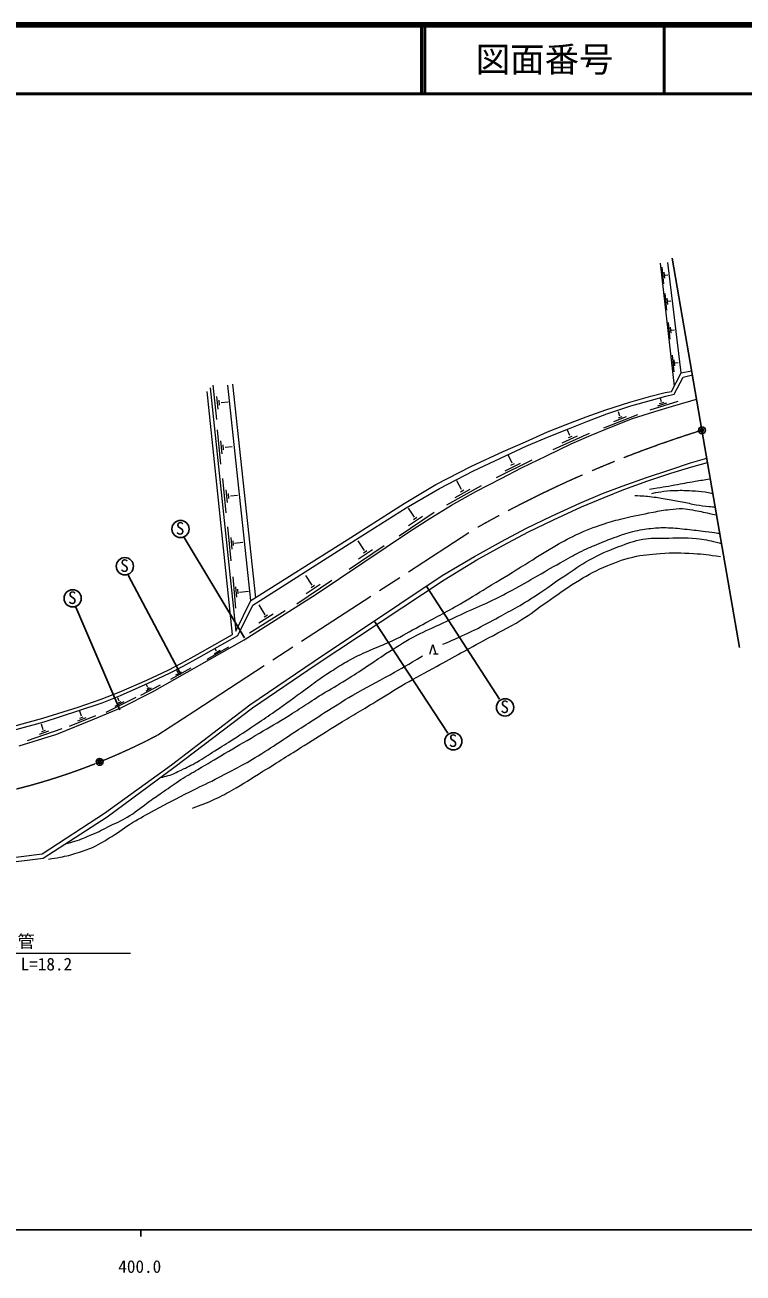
# Model space of a CAD drawing. Units: millimetres, scale not verified. Extents: x 40000 to 680000, y 20000 to 380000.
# Drawn here: x 451178 to 555430, y 198715 to 380000 of the extents above; entities that cross this region are included whole.
import ezdxf
from ezdxf.enums import TextEntityAlignment as Align

# ---------------------------------------------------------------- set-up
doc = ezdxf.new("R2010")
doc.units = ezdxf.units.MM
doc.header["$LTSCALE"] = 1000
doc.header["$PDMODE"] = 32
doc.header["$PDSIZE"] = 500
doc.linetypes.add('CHAIN', pattern=[18.5, 12, -1.5, 3.5, -1.5])
for name, color, linetype, lineweight in [('M-BGD', 7, 'Continuous', 13), ('M-BMK', 2, 'CHAIN', 13), ('M-BMK-SRVR', 3, 'Continuous', 25), ('M-STR-HTXT', 7, 'Continuous', 13), ('M-TTL', 2, 'Continuous', 140), ('M-TTL-BAND', 7, 'Continuous', 25), ('M-TTL-LINE', 7, 'Continuous', 50)]:
    doc.layers.add(name, color=color, linetype=linetype, lineweight=lineweight)
doc.layers.add('M-OTRS', color=6, linetype='Continuous')
doc.layers.add('M-TTL-TXT', color=7, linetype='Continuous')
doc.styles.add('ＭＳ ゴシック', font='')
doc.styles.get('ＭＳ ゴシック').set_extended_font_data('MS Gothic')

msp = doc.modelspace()

# ---------------------------------------------------------------- linework, layer by layer
at = {"layer": 'M-BGD'}
for p, q in [((543376, 345419), (545446, 327531)), ((543938, 342377), (543700, 344802)), ((546428, 329481), (544496, 345487)), ((544058, 343215), (543965, 344094)), ((544125, 343668), (544532, 343718)), ((544345, 338592), (544106, 341017)), ((544493, 339416), (544399, 340294)), ((544559, 339869), (544966, 339918)), ((544868, 334358), (544630, 336783)), ((544997, 335210), (544904, 336088)), ((545064, 335663), (545471, 335712)), ((545410, 329628), (545172, 332054)), ((545530, 330471), (545437, 331350)), ((545597, 330924), (546004, 330974)), ((545062, 326768), (546428, 329481)), ((545441, 326358), (546745, 328861)), ((546428, 329481), (547969, 329773)), ((546745, 328861), (548074, 329162)), ((481303, 291473), (477646, 326749)), ((478044, 327298), (481813, 291959)), ((479025, 322686), (478520, 327670)), ((483990, 296389), (480643, 327678)), ((481316, 327825), (484641, 296802)), ((542033, 326074), (544115, 326600)), ((544115, 326600), (545062, 326768)), ((544222, 326064), (545441, 326358)), ((478976, 326057), (479158, 324179)), ((479424, 324754), (479354, 325511)), ((479663, 325146), (480686, 325258)), ((535535, 324097), (539005, 325212)), ((535655, 323507), (539153, 324676)), ((539005, 325212), (542033, 326074)), ((539153, 324676), (542161, 325517)), ((541959, 324113), (545997, 325338)), ((542161, 325517), (544222, 326064)), ((542629, 323849), (545195, 324648)), ((543053, 324684), (544370, 325123)), ((543324, 325029), (543959, 325226)), ((543585, 325282), (543461, 325758)), ((545195, 324648), (547845, 325427)), ((547845, 325427), (548683, 325624)), ((529752, 321952), (532654, 323067)), ((532654, 323067), (535535, 324097)), ((532735, 322411), (535655, 323507)), ((535207, 321468), (540161, 323400)), ((536552, 321725), (539391, 322819)), ((538474, 323080), (536627, 322367)), ((537568, 323201), (537327, 323821)), ((537363, 322916), (537901, 323119)), ((539391, 322819), (542629, 323849)), ((479620, 316208), (479116, 321193)), ((523842, 319471), (527060, 320880)), ((527060, 320880), (529752, 321952)), ((527272, 320239), (530090, 321353)), ((530300, 320350), (529938, 321165)), ((530090, 321353), (532735, 322411)), ((533397, 320400), (536552, 321725)), ((479571, 319580), (479754, 317702)), ((520625, 318062), (523842, 319471)), ((524033, 318851), (527272, 320239)), ((526920, 317435), (530579, 319202)), ((527846, 318332), (533116, 320720)), ((531346, 320268), (529111, 319245)), ((530109, 320055), (530637, 320285)), ((530579, 319202), (533397, 320400)), ((480020, 318276), (479950, 319033)), ((480258, 318669), (481282, 318781)), ((516019, 315896), (520625, 318062)), ((516315, 315254), (520921, 317421)), ((520921, 317421), (524033, 318851)), ((521897, 316353), (521362, 317459)), ((523261, 315669), (526920, 317435)), ((510846, 313246), (516019, 315896)), ((519628, 314253), (524818, 316812)), ((520296, 314113), (523261, 315669)), ((523063, 316303), (520863, 315207)), ((521715, 316052), (522236, 316298)), ((544809, 315402), (547822, 316381)), ((544963, 314916), (548012, 315821)), ((547822, 316381), (550160, 317055)), ((548012, 315821), (550262, 316463)), ((480392, 309128), (479887, 314113)), ((511352, 312668), (516315, 315254)), ((514577, 312503), (513874, 313771)), ((516615, 312241), (520296, 314113)), ((537884, 313017), (541408, 314257)), ((538128, 312540), (541598, 313760)), ((541408, 314257), (544809, 315402)), ((541598, 313760), (544963, 314916)), ((480343, 312500), (480525, 310622)), ((480791, 311196), (480721, 311953)), ((506219, 310491), (510846, 313246)), ((506515, 309850), (511352, 312668)), ((512427, 310282), (517468, 313123)), ((513103, 310264), (516615, 312241)), ((515744, 312517), (513607, 311302)), ((514412, 312193), (514918, 312467)), ((531755, 310535), (535014, 311923)), ((535014, 311923), (537884, 313017)), ((535268, 311383), (538128, 312540)), ((481029, 311589), (482053, 311701)), ((497934, 305233), (506219, 310491)), ((509949, 308329), (513103, 310264)), ((527696, 308684), (531755, 310535)), ((531966, 309995), (535268, 311383)), ((498271, 304655), (506515, 309850)), ((505498, 305788), (510578, 309219)), ((508872, 308617), (506841, 307233)), ((507710, 308508), (506849, 309803)), ((507020, 306426), (509949, 308329)), ((507571, 308186), (508053, 308500)), ((523911, 306855), (527696, 308684)), ((527907, 308124), (531966, 309995)), ((481114, 302151), (480630, 307093)), ((493435, 297341), (507020, 306426)), ((520378, 304962), (523911, 306855)), ((524185, 306315), (527907, 308124)), ((481058, 305542), (481235, 303878)), ((481441, 304411), (481385, 305084)), ((481600, 304747), (482824, 304878)), ((483990, 296389), (497934, 305233)), ((484255, 295732), (498271, 304655)), ((500476, 303671), (499551, 305063)), ((516456, 302796), (520378, 304962)), ((520673, 304443), (524185, 306315)), ((498264, 300951), (503344, 304382)), ((501638, 303780), (499606, 302397)), ((500337, 303349), (500819, 303664)), ((511755, 300020), (516456, 302796)), ((516804, 302298), (520673, 304443)), ((512019, 299417), (516804, 302298)), ((481802, 295306), (481405, 299863)), ((490672, 295904), (495752, 299335)), ((492884, 298624), (491959, 300016)), ((493174, 287601), (511755, 300020)), ((493477, 287086), (512019, 299417)), ((481934, 296879), (481794, 298384)), ((482152, 297348), (482077, 298040)), ((482330, 297620), (483648, 297760)), ((482994, 290709), (493435, 297341)), ((494046, 298733), (492015, 297349)), ((492745, 298302), (493227, 298616)), ((481813, 291959), (483990, 296389)), ((482089, 291316), (484255, 295732)), ((486065, 294336), (485185, 295756)), ((483767, 291688), (488954, 294954)), ((487230, 294407), (485155, 293090)), ((485915, 294018), (486407, 294317)), ((469682, 283143), (482994, 290709)), ((476193, 288575), (481303, 291473)), ((476436, 288106), (482089, 291316)), ((473908, 287316), (476193, 288575)), ((477654, 287885), (480767, 289670)), ((478639, 288667), (479540, 289182)), ((478980, 289045), (478809, 289361)), ((509979, 288595), (510399, 289995)), ((510399, 289995), (510819, 288595)), ((511169, 288595), (510469, 288595)), ((471966, 286285), (473908, 287316)), ((472142, 285827), (474153, 286843)), ((472367, 284960), (475302, 286624)), ((474153, 286843), (476436, 288106)), ((483802, 281251), (493174, 287601)), ((484194, 280827), (493477, 287086)), ((464877, 283080), (468892, 284840)), ((468892, 284840), (471966, 286285)), ((469050, 284376), (472142, 285827)), ((473087, 285596), (473909, 286053)), ((473412, 285917), (473219, 286255)), ((462219, 282064), (464877, 283080)), ((465055, 282589), (469050, 284376)), ((465097, 280830), (469682, 283143)), ((468002, 282640), (470862, 284158)), ((468787, 283298), (469541, 283703)), ((469005, 283784), (468806, 284170)), ((468899, 283560), (469267, 283771)), ((458910, 280914), (462219, 282064)), ((458998, 280401), (462384, 281558)), ((462384, 281558), (465055, 282589)), ((462969, 280202), (467337, 282337)), ((464256, 281077), (465574, 281722)), ((464564, 281464), (465129, 281730)), ((464838, 281771), (464656, 282245)), ((472456, 272534), (483802, 281251)), ((449349, 278110), (453751, 279302)), ((453751, 279302), (458910, 280914)), ((453951, 278761), (458998, 280401)), ((455802, 277003), (461291, 279190)), ((457666, 278148), (461489, 279707)), ((458863, 278912), (460087, 279426)), ((459367, 279604), (459134, 280305)), ((459162, 279314), (459648, 279520)), ((461291, 279190), (465097, 280830)), ((472807, 272152), (484194, 280827)), ((449535, 277583), (453951, 278761)), ((451533, 276047), (456580, 277805)), ((453290, 276973), (454636, 277459)), ((453804, 277636), (453570, 278450)), ((454112, 277534), (453580, 277337)), ((450335, 275278), (455802, 277003)), ((462730, 265536), (472456, 272534)), ((463091, 264991), (472807, 272152)), ((453688, 259601), (462730, 265536)), ((453817, 258966), (463091, 264991)), ((444021, 258370), (453688, 259601)), ((443975, 257768), (453817, 258966))]:
    msp.add_line(p, q, dxfattribs=at)
at = {"layer": 'M-BGD', "lineweight": 25}
for p, q in [((474294, 305571), (483062, 290962)), ((466155, 300079), (473826, 285651)), ((520081, 282071), (509534, 298383)), ((458584, 295421), (464960, 280518)), ((512573, 277150), (501961, 293325))]:
    msp.add_line(p, q, dxfattribs=at)
for centre in [(473757, 306787), (465681, 301377), (458110, 296719), (520884, 280874), (513377, 275953)]:
    msp.add_circle(centre, 1250, dxfattribs=at)
at = {"layer": 'M-BGD'}
for points, knots in [([(541829, 312564), (543630, 312866), (544086, 312942), (545531, 313195), (546681, 313397), (547323, 313526), (548475, 313721), (549295, 313860), (549752, 313953), (550578, 314057), (550611, 314061), (550643, 314066), (550675, 314069)], [0, 0, 0, 0, 1, 1, 1, 2, 2, 2, 3, 3, 3, 4, 4, 4, 4]), ([(542187, 311954), (543015, 312131), (543258, 312183), (543953, 312270), (544640, 312355), (545028, 312376), (545720, 312396), (546607, 312422), (547105, 312404), (547991, 312354), (548748, 312311), (549174, 312289), (549926, 312186), (550299, 312134), (550506, 312086), (550872, 311996), (550931, 311982), (550986, 311968), (551039, 311954)], [0, 0, 0, 0, 1, 1, 1, 2, 2, 2, 3, 3, 3, 4, 4, 4, 5, 5, 5, 6, 6, 6, 6]), ([(539726, 311660), (540910, 311598), (541242, 311584), (542208, 311471), (543074, 311369), (543556, 311280), (544416, 311134), (545264, 310991), (545738, 310900), (546582, 310735), (547380, 310578), (547820, 310452), (548622, 310314), (549357, 310188), (549773, 310142), (550515, 310062), (550880, 310022), (551109, 309999), (551380, 309977)], [0, 0, 0, 0, 1, 1, 1, 2, 2, 2, 3, 3, 3, 4, 4, 4, 5, 5, 5, 6, 6, 6, 6]), ([(470838, 270701), (471370, 270795), (471538, 270840), (471976, 270968), (472749, 271193), (473138, 271445), (473869, 271781), (474768, 272195), (475264, 272446), (476126, 272931), (477186, 273527), (477731, 273941), (478762, 274585), (479834, 275255), (480448, 275610), (481510, 276296), (482809, 277134), (483523, 277625), (484805, 278490), (485859, 279200), (486457, 279587), (487496, 280319), (489218, 281533), (490167, 282234), (491871, 283474), (492859, 284193), (493384, 284636), (494394, 285324), (495185, 285863), (495640, 286148), (496455, 286649), (497340, 287193), (497828, 287513), (498747, 287995), (499925, 288613), (500624, 288882), (501839, 289425), (502874, 289888), (503486, 290073), (504510, 290561), (506109, 291323), (506948, 291863), (508505, 292706), (510810, 293954), (512126, 294610), (514394, 295923), (516179, 296958), (517151, 297586), (518915, 298657), (520831, 299821), (521906, 300469), (523815, 301644), (525405, 302622), (526257, 303234), (527874, 304167), (529140, 304898), (529856, 305303), (531175, 305934), (532722, 306673), (533634, 306995), (535255, 307553), (536318, 307919), (536941, 308036), (538031, 308310), (539709, 308731), (540663, 308915), (542363, 309235), (543320, 309416), (543856, 309532), (544824, 309635), (545528, 309709), (545925, 309783), (546632, 309761), (547213, 309743), (547531, 309645), (548104, 309551), (549072, 309391), (549606, 309252), (550565, 309046), (550920, 308970), (551118, 308925), (551469, 308836), (551508, 308826), (551545, 308816), (551581, 308807)], [0, 0, 0, 0, 1, 1, 1, 2, 2, 2, 3, 3, 3, 4, 4, 4, 5, 5, 5, 6, 6, 6, 7, 7, 7, 8, 8, 8, 9, 9, 9, 10, 10, 10, 11, 11, 11, 12, 12, 12, 13, 13, 13, 14, 14, 14, 15, 15, 15, 16, 16, 16, 17, 17, 17, 18, 18, 18, 19, 19, 19, 20, 20, 20, 21, 21, 21, 22, 22, 22, 23, 23, 23, 24, 24, 24, 25, 25, 25, 26, 26, 26, 27, 27, 27, 28, 28, 28, 28]), ([(457035, 261057), (457699, 261216), (457890, 261274), (458430, 261441), (459407, 261742), (459928, 261993), (460869, 262394), (461958, 262858), (462543, 263172), (463603, 263698), (464709, 264247), (465363, 264497), (466407, 265156), (467578, 265895), (468139, 266448), (469267, 267252), (470047, 267807), (470498, 268096), (471286, 268640), (472273, 269320), (472805, 269731), (473810, 270385), (474754, 271000), (475323, 271281), (476291, 271857), (477804, 272758), (478644, 273275), (480161, 274171), (481898, 275197), (482880, 275756), (484619, 276778), (486305, 277769), (487268, 278293), (488930, 279323), (491047, 280635), (492178, 281456), (494293, 282772), (495660, 283623), (496458, 284045), (497826, 284896), (498990, 285620), (499624, 286056), (500770, 286810), (501874, 287535), (502473, 287972), (503588, 288681), (505112, 289651), (505954, 290217), (507541, 291079), (509004, 291873), (509887, 292193), (511390, 292908), (512754, 293557), (513511, 293935), (514881, 294570), (516319, 295236), (517153, 295546), (518582, 296231), (519894, 296859), (520623, 297226), (521905, 297913), (523360, 298694), (524148, 299182), (525585, 299995), (527080, 300841), (527910, 301328), (529412, 302161), (530435, 302728), (530989, 303083), (532041, 303591), (533002, 304056), (533558, 304277), (534544, 304685), (535522, 305090), (536068, 305324), (537067, 305673), (538129, 306044), (538724, 306268), (539822, 306515), (540828, 306740), (541404, 306817), (542430, 306914), (543256, 306992), (543724, 306996), (544554, 306977), (545634, 306953), (546235, 306855), (547309, 306746), (548354, 306640), (548937, 306559), (549980, 306430), (550678, 306344), (551080, 306351), (551767, 306199), (551866, 306177), (551956, 306156), (552042, 306135)], [0, 0, 0, 0, 1, 1, 1, 2, 2, 2, 3, 3, 3, 4, 4, 4, 5, 5, 5, 6, 6, 6, 7, 7, 7, 8, 8, 8, 9, 9, 9, 10, 10, 10, 11, 11, 11, 12, 12, 12, 13, 13, 13, 14, 14, 14, 15, 15, 15, 16, 16, 16, 17, 17, 17, 18, 18, 18, 19, 19, 19, 20, 20, 20, 21, 21, 21, 22, 22, 22, 23, 23, 23, 24, 24, 24, 25, 25, 25, 26, 26, 26, 27, 27, 27, 28, 28, 28, 29, 29, 29, 30, 30, 30, 31, 31, 31, 32, 32, 32, 32]), ([(511853, 290040), (513396, 290688), (513814, 290869), (515049, 291449), (516509, 292135), (517308, 292559), (518729, 293321), (521045, 294562), (522357, 295238), (524586, 296628), (526573, 297867), (527585, 298713), (529539, 300003), (530930, 300923), (531679, 301492), (533135, 302306), (534728, 303197), (535685, 303588), (537393, 304230), (538732, 304733), (539487, 305048), (540895, 305303), (542097, 305520), (542797, 305431), (544018, 305460), (545841, 305505), (546870, 305566), (548686, 305397), (549822, 305292), (550452, 305145), (551557, 304861), (551846, 304787), (552080, 304724), (552296, 304662)], [0, 0, 0, 0, 1, 1, 1, 2, 2, 2, 3, 3, 3, 4, 4, 4, 5, 5, 5, 6, 6, 6, 7, 7, 7, 8, 8, 8, 9, 9, 9, 10, 10, 10, 11, 11, 11, 11]), ([(475504, 266259), (476893, 266752), (477296, 266895), (478407, 267395), (479517, 267895), (480118, 268223), (481182, 268814), (483000, 269825), (483956, 270497), (485725, 271590), (488074, 273043), (489379, 273876), (491718, 275344), (493444, 276427), (494401, 277049), (496135, 278120), (498288, 279451), (499523, 280149), (501687, 281464), (503279, 282432), (504146, 283016), (505756, 283956), (507547, 285002), (508578, 285539), (510393, 286542), (513245, 288119), (514853, 288983), (517711, 290549), (519868, 291731), (521140, 292283), (523232, 293577), (524729, 294503), (525476, 295160), (526922, 296164), (528554, 297295), (529423, 297999), (531118, 299034), (532670, 299982), (533549, 300520), (535219, 301242), (536810, 301931), (537729, 302286), (539414, 302693), (540949, 303064), (541846, 303115), (543420, 303230), (545300, 303367), (546366, 303353), (548247, 303230), (549781, 303129), (550325, 303062), (552158, 302788)], [0, 0, 0, 0, 1, 1, 1, 2, 2, 2, 3, 3, 3, 4, 4, 4, 5, 5, 5, 6, 6, 6, 7, 7, 7, 8, 8, 8, 9, 9, 9, 10, 10, 10, 11, 11, 11, 12, 12, 12, 13, 13, 13, 14, 14, 14, 15, 15, 15, 16, 16, 16, 17, 17, 17, 17]), ([(454583, 258837), (455385, 258945), (455612, 258984), (456265, 259111), (457255, 259302), (457808, 259434), (458768, 259742), (459676, 260032), (460194, 260183), (461060, 260583), (462176, 261098), (462747, 261496), (463794, 262139), (464990, 262873), (465580, 263410), (466780, 264137), (468014, 264883), (468731, 265256), (469998, 265945), (471976, 267022), (473104, 267589), (475108, 268616), (476543, 269351), (477382, 269695), (478809, 270446), (481269, 271739), (482685, 272401), (485055, 273853), (486468, 274718), (487221, 275262), (488609, 276166), (490983, 277711), (492300, 278595), (494687, 280120), (496276, 281134), (497164, 281707), (498788, 282664), (500862, 283887), (502096, 284445), (504192, 285629), (506035, 286670), (506622, 287013), (508882, 288342)], [0, 0, 0, 0, 1, 1, 1, 2, 2, 2, 3, 3, 3, 4, 4, 4, 5, 5, 5, 6, 6, 6, 7, 7, 7, 8, 8, 8, 9, 9, 9, 10, 10, 10, 11, 11, 11, 12, 12, 12, 13, 13, 13, 14, 14, 14, 14])]:
    msp.add_open_spline(points, degree=3, knots=knots, dxfattribs=at)
at = {"layer": 'M-BMK'}
for p, q in [((475844, 280399), (515600, 306275)), ((470454, 276867), (475844, 280399))]:
    msp.add_line(p, q, dxfattribs=at)
for centre, radius, start, end in [((599264, 161515), 167199, 107.33034, 120.02573), ((427350, 358935), 92699, 291.96277, 297.70995), ((427350, 358935), 92699, 261.25297, 291.96277)]:
    msp.add_arc(centre, radius, start, end, dxfattribs=at)
at = {"layer": 'M-BMK-SRVR'}
for p, q in [((549459, 321123), (545153, 346112)), ((554896, 289570), (549459, 321123))]:
    msp.add_line(p, q, dxfattribs=at)
for centre in [(549459, 321123), (462019, 272963)]:
    msp.add_circle(centre, 500, dxfattribs=at)
for p in [(549459, 321123), (462019, 272963)]:
    msp.add_point(p, dxfattribs=at)
at = {"layer": 'M-OTRS'}
msp.add_point((549459, 321123), dxfattribs=at)
at = {"layer": 'M-STR-HTXT'}
msp.add_line((438983, 245162), (466483, 245162), dxfattribs=at)
at = {"layer": 'M-TTL'}
msp.add_line((680000, 380000), (40000, 380000), dxfattribs=at)
at = {"layer": 'M-TTL-BAND'}
for p, q in [((40000, 205000), (579000, 205000)), ((468000, 205000), (468000, 204000))]:
    msp.add_line(p, q, dxfattribs=at)
at = {"layer": 'M-TTL-LINE'}
for p, q in [((508747, 380000), (508747, 370000)), ((509247, 380000), (509247, 370000)), ((543997, 380000), (543997, 370000)), ((40000, 370000), (680000, 370000))]:
    msp.add_line(p, q, dxfattribs=at)

# ---------------------------------------------------------------- texts
at = {"layer": 'M-BGD', "style": 'ＭＳ ゴシック'}
for p in [(473078, 305413), (465002, 300003), (457432, 295345), (520206, 279500), (512698, 274579)]:
    msp.add_text('S', height=1833, dxfattribs=at).set_placement(p, align=Align.BOTTOM_LEFT)
at = {"layer": 'M-STR-HTXT', "style": 'ＭＳ ゴシック'}
for s, p in [('ヒューム管', (440098, 245425)), ('φ=300  L=18.2', (441165, 242118))]:
    msp.add_text(s, height=1833, dxfattribs=at).set_placement(p, align=Align.BOTTOM_LEFT)
at = {"layer": 'M-TTL-BAND', "style": 'ＭＳ ゴシック'}
msp.add_text('400.0', height=1833, dxfattribs=at).set_placement((467844, 198195), align=Align.BOTTOM_CENTER)
at = {"layer": 'M-TTL-TXT', "style": 'ＭＳ ゴシック'}
msp.add_text('図面番号', height=3666, dxfattribs=at).set_placement((526622, 375000), align=Align.MIDDLE_CENTER)

doc.saveas('drawing.dxf')
